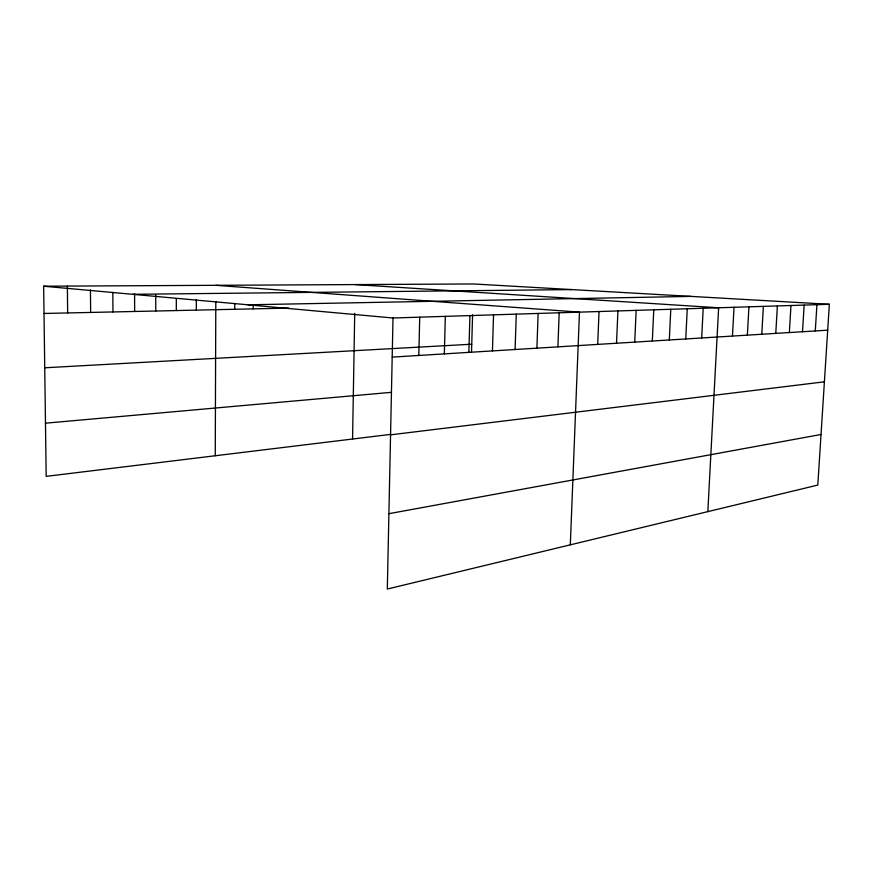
<?xml version="1.0" encoding="UTF-8"?>
<svg xmlns="http://www.w3.org/2000/svg" width="873" height="873" viewBox="0 0 873 873"><rect width="100%" height="100%" fill="white"/><g stroke="black" fill="none" stroke-linecap="round" stroke-linejoin="round"><path stroke-width="1.31" d="M196.316 310.122L196.327 299.723M215.26 455.761L215.806 301.567M234.739 309.282L234.772 303.935M253.214 308.878L253.246 304.917M352.561 439.021L354.722 313.342M43.65 286.213L393.014 318.001L387.317 589.035L817.805 485.072L829.35 304.295L473.482 283.965L43.65 286.213L46.182 476.363L390.133 434.448M418.811 355.464L419.717 317.172M444.346 353.892L445.328 316.364M468.866 352.376L469.925 315.589M471.529 351.699L472.588 314.793M492.437 350.913L493.551 314.847M515.092 349.516L516.27 314.138M536.906 348.163L538.128 313.451M557.912 346.865L559.189 312.785M570.32 544.839L579.476 312.152L215.871 285.318M597.689 344.409L599.042 311.53M616.534 343.242L617.92 310.941M634.726 342.118L636.155 310.373M652.317 341.027L653.768 309.817M669.307 339.979L670.791 309.282M685.752 338.953L687.258 308.758M701.674 337.971L703.202 308.267M707.828 511.622L718.632 307.776L355.224 284.587M732.458 336.072L734.029 307.296M747.353 335.145L748.936 306.827M761.78 334.261L763.384 306.368M775.77 333.388L777.385 305.932M789.345 332.548L790.971 305.506M802.505 331.74L804.142 305.092M815.284 330.943L816.932 304.688M388.9 513.684L821.035 434.481M390.558 434.841L824.396 381.817M45.472 423.187L391.017 392.359M392.195 357.112L827.702 330.18M44.741 367.795L471.736 344.213M393.014 318.001L829.35 304.295M44.01 313.462L288.788 308.093M247.954 304.808L690.99 296.394M132.62 294.31L571.728 289.585M67.363 286.093L67.657 312.938M90.432 289.934L90.639 312.436M112.835 292.379L112.955 311.945M134.584 293.863L134.66 311.475M155.743 294.976L155.776 311.006M176.313 298.697L176.313 310.559"/></g></svg>
